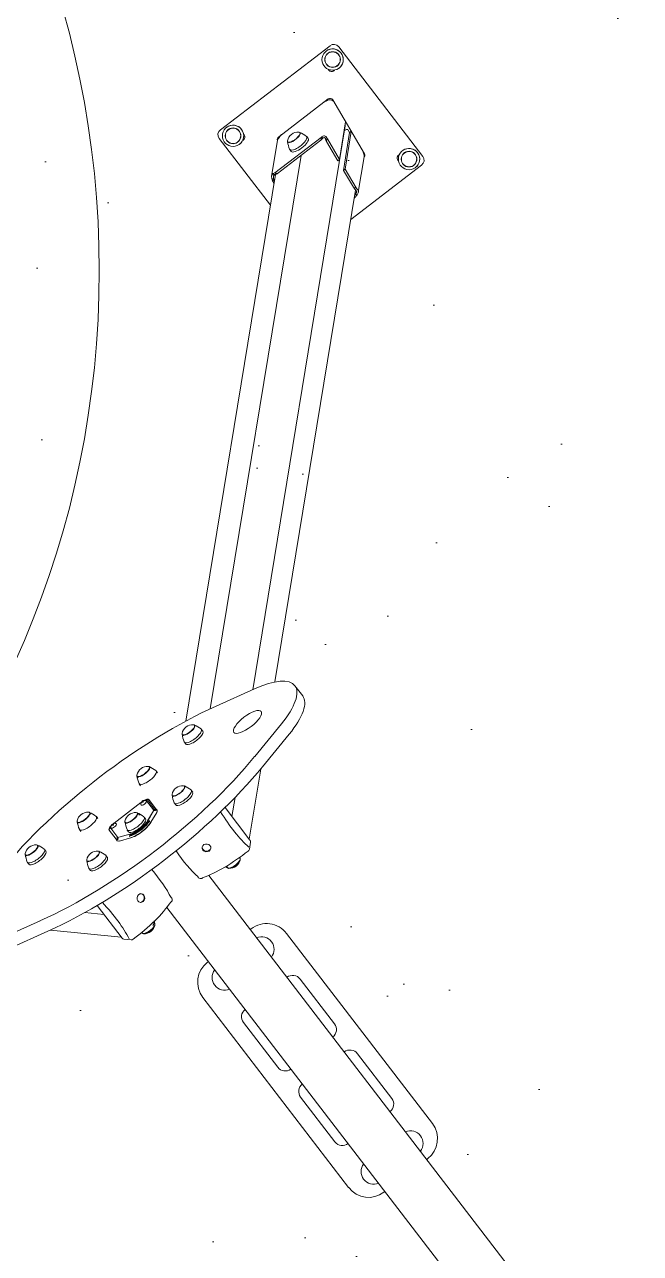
# Model space of a CAD drawing. Header units: millimetres. Extents: x 2471 to 2909, y 1327 to 1568.
# Drawn here: x 2635.241 to 2636.09, y 1447.249 to 1448.945 of the extents above; entities that cross this region are included whole.
import ezdxf
from ezdxf.xclip import XClip

# ---------------------------------------------------------------- set-up
doc = ezdxf.new("R2010")
doc.units = ezdxf.units.MM
doc.header["$XCLIPFRAME"] = 2
doc.linetypes.add('ACAD_ISO07W100', pattern=[3, 0, -3])
doc.layers.get('0').update_dxf_attribs({"color": 251, "lineweight": 9})
for name, color, linetype, lineweight in [('A-BARANDAS', 251, 'Continuous', 13), ('A-ESTRUCTURA-HATCH', 251, 'Continuous', 13), ('A-MURO BAJO', 251, 'Continuous', 13)]:
    doc.layers.add(name, color=color, linetype=linetype, lineweight=lineweight)

# ---------------------------------------------------------------- blocks, each defined once
blk = doc.blocks.new('TRAZO 2')
blk.add_circle((64.2458, 102.0212), 1.3118)
blk = doc.blocks.new('EST P1')
at = {"layer": 'A-ESTRUCTURA-HATCH'}
h = blk.add_hatch(dxfattribs=at)
h.set_pattern_fill('ANSI31', color=256, scale=0.02)
h.set_pattern_definition([(45, (-226392.07709, -8188203.05961), (-0.04490128060535, 0.04490128060535), [])])
h.paths.add_polyline_path([(-3.61, 5.05), (-3.61, 4.85), (-44.785, 4.85), (-44.785, -0.15), (-46.99, -0.15), (-46.99, -11.15), (-3.61, -11.1501), (-3.61, -11.4001), (-47.24, -11.4001), (-47.24, 0.15), (-45.035, 0.15), (-45.035, 5.05)])
h.paths.add_polyline_path([(5.8757, 4.85), (5.8757, 5.05), (35.53, 5.05), (35.53, 4.85)])
h.paths.add_polyline_path([(47.915, 5.05), (35.58, 5.05), (35.58, 4.85), (47.915, 4.85)])
h.paths.add_polyline_path([(51.865, 4.85), (53.3757, 4.85), (53.3757, 5.05), (51.865, 5.05)])
edge = h.paths.add_edge_path()
edge.add_arc((63.3007, -0.15), 9.7, 360, 540)
edge.add_line((53.6007, -0.15), (53.8007, -0.15))
edge.add_arc((63.3007, -0.15), 9.5, 0.90471, 180, ccw=False)
edge.add_line((72.7995, 0), (70.3507, 0))
edge.add_line((70.3507, 0), (70.3507, -0.1499))
edge.add_line((70.3507, -0.1499), (73.0007, -0.15))
edge = h.paths.add_edge_path()
edge.add_arc((63.3007, -0.15), 3.3, 0.0009, 49.9947)
edge.add_line((65.4221, 2.3777), (65.4222, -0.15))
edge.add_line((65.4222, -0.15), (65.2722, -0.15))
edge.add_line((65.2722, -0.15), (65.2721, 2.4964))
edge.add_arc((63.3007, -0.15), 3.3, 53.3166, 180)
edge.add_line((60.0007, -0.15), (59.8007, -0.15))
edge.add_arc((63.3007, -0.15), 3.5, 2.4574, 179.9999, ccw=False)
edge.add_line((66.7975, 0.0001), (69.4507, 0))
edge.add_line((69.4507, 0), (69.4507, -0.1499))
edge.add_line((69.4507, -0.1499), (66.6007, -0.1499))
h.paths.add_polyline_path([(-3.56, -11.15), (35.53, -11.15), (35.53, -11.4001), (-3.56, -11.4001)])
h.paths.add_polyline_path([(35.58, -11.1501), (71.88, -11.1501), (71.88, -11.4001), (35.58, -11.4)])
blk = doc.blocks.new('A$C47ad906b')
at = {"linetype": 'ACAD_ISO07W100'}
blk.add_blockref('EST P1', (27.0859, 53.6317), dxfattribs=at)
blk = doc.blocks.new('XREF_PAISAJISMO-ETAPA 1-2020.08.11$0$XREF_PAISAJISMO$0$FW-flat-1')
for p, q in [((629.7012, 472.8738), (629.7012, 472.799)), ((629.8296, 472.8793), (629.7068, 472.8793)), ((629.8296, 472.8793), (629.7068, 472.8793)), ((629.7068, 472.8793), (629.7068, 472.8793)), ((629.7124, 472.8777), (629.7124, 472.8777)), ((629.7124, 472.875), (629.7124, 472.875)), ((629.824, 472.8777), (629.824, 472.8777)), ((629.824, 472.875), (629.824, 472.875)), ((629.8352, 472.751), (629.8352, 472.8738)), ((629.8352, 472.751), (629.8352, 472.8738)), ((629.7124, 472.8613), (629.7124, 472.8613)), ((629.824, 472.8613), (629.824, 472.8613)), ((629.7124, 472.8587), (629.7124, 472.8587)), ((629.824, 472.8587), (629.824, 472.8587)), ((629.7412, 472.8409), (629.7178, 472.8189)), ((629.7438, 472.8428), (629.7995, 472.8428)), ((629.8022, 472.8396), (629.7954, 472.7844)), ((629.8018, 472.8388), (629.8021, 472.8382)), ((629.745, 472.8278), (629.745, 472.8257)), ((629.7477, 472.8344), (629.7477, 472.8336)), ((629.7613, 472.8336), (629.7613, 472.8344)), ((629.764, 472.8257), (629.764, 472.8278)), ((629.7214, 472.818), (629.3621, 472.4803)), ((629.7498, 472.8176), (629.386, 472.4758)), ((629.7203, 472.8182), (629.7203, 472.8198)), ((629.7219, 472.8194), (629.7736, 472.8194)), ((629.7233, 472.8176), (629.772, 472.8176)), ((629.7744, 472.818), (629.772, 472.8176)), ((629.7744, 472.8196), (629.7736, 472.8194)), ((629.7744, 472.818), (629.7744, 472.8196)), ((629.7995, 472.8172), (629.7746, 472.7939)), ((629.7761, 472.8163), (629.7766, 472.8163)), ((629.4263, 472.4663), (629.7969, 472.8145)), ((629.7157, 472.814), (629.7155, 472.8124)), ((629.7174, 472.8161), (629.7163, 472.8163)), ((629.7179, 472.8161), (629.7174, 472.8161)), ((629.7176, 472.8152), (629.7175, 472.8143)), ((629.7965, 472.8075), (629.7716, 472.7841)), ((629.7729, 472.7939), (629.7753, 472.8135)), ((629.7982, 472.8074), (629.7734, 472.7841)), ((629.7746, 472.7939), (629.7773, 472.8149)), ((629.7766, 472.8163), (629.7777, 472.8161)), ((629.7952, 472.8116), (629.7938, 472.8116)), ((629.7965, 472.8075), (629.7968, 472.8098)), ((629.7965, 472.8075), (629.7982, 472.8075)), ((629.7716, 472.7841), (629.7695, 472.7668)), ((629.7734, 472.7841), (629.771, 472.7648)), ((629.7734, 472.7841), (629.7716, 472.7841)), ((629.7746, 472.7939), (629.7729, 472.7939)), ((629.7702, 472.7605), (629.7936, 472.7825)), ((629.4462, 472.4597), (629.7694, 472.7634)), ((629.824, 472.766), (629.824, 472.766)), ((629.824, 472.7634), (629.824, 472.7634)), ((629.7664, 472.7606), (629.7675, 472.7609)), ((629.7675, 472.7609), (629.7675, 472.7604)), ((629.7675, 472.7604), (629.7675, 472.7593)), ((629.7503, 472.7454), (629.8296, 472.7454)), ((629.824, 472.7497), (629.824, 472.7497)), ((629.824, 472.747), (629.824, 472.747)), ((629.8296, 472.7454), (629.8296, 472.7454)), ((629.1765, 472.4728), (629.1765, 472.4721)), ((629.1901, 472.4721), (629.1901, 472.4728)), ((629.2309, 472.4678), (629.2309, 472.467)), ((629.2446, 472.467), (629.2446, 472.4678)), ((629.2979, 472.4678), (629.2979, 472.467)), ((629.3115, 472.467), (629.3115, 472.4678)), ((629.3523, 472.4728), (629.3523, 472.4721)), ((629.366, 472.4721), (629.366, 472.4728)), ((629.428, 472.4659), (629.3915, 472.4745)), ((629.1738, 472.4662), (629.1738, 472.4641)), ((629.1928, 472.4641), (629.1928, 472.4662)), ((629.2282, 472.4612), (629.2282, 472.4591)), ((629.2472, 472.4591), (629.2472, 472.4612)), ((629.2952, 472.4612), (629.2952, 472.4591)), ((629.3142, 472.4591), (629.3142, 472.4612)), ((629.3496, 472.4662), (629.3496, 472.4641)), ((629.3686, 472.4641), (629.3686, 472.4662)), ((629.2489, 472.4345), (629.2489, 472.4448)), ((629.2511, 472.435), (629.2511, 472.4453)), ((629.2528, 472.4469), (629.2528, 472.4467)), ((629.2542, 472.447), (629.2535, 472.447)), ((629.2535, 472.4468), (629.2542, 472.4468)), ((629.2542, 472.4472), (629.2542, 472.447)), ((629.2542, 472.447), (629.2542, 472.4468)), ((629.2542, 472.4466), (629.2542, 472.4462)), ((629.2542, 472.4463), (629.2548, 472.4463)), ((629.2548, 472.447), (629.2548, 472.4472)), ((629.2548, 472.447), (629.2548, 472.4468)), ((629.2554, 472.447), (629.2548, 472.447)), ((629.2548, 472.4468), (629.2554, 472.4468)), ((629.2548, 472.4462), (629.2548, 472.4466)), ((629.2863, 472.447), (629.2561, 472.447)), ((629.2561, 472.4467), (629.2561, 472.4469)), ((629.2863, 472.4469), (629.2863, 472.4467)), ((629.2877, 472.447), (629.287, 472.447)), ((629.287, 472.4468), (629.2877, 472.4468)), ((629.2877, 472.4472), (629.2877, 472.447)), ((629.2877, 472.447), (629.2877, 472.4468)), ((629.2877, 472.4466), (629.2877, 472.4462)), ((629.2877, 472.4463), (629.2882, 472.4463)), ((629.2882, 472.447), (629.2882, 472.4472)), ((629.2882, 472.447), (629.2882, 472.4468)), ((629.2889, 472.447), (629.2882, 472.447)), ((629.2882, 472.4468), (629.2889, 472.4468)), ((629.2882, 472.4462), (629.2882, 472.4466)), ((629.2896, 472.4467), (629.2896, 472.4469)), ((629.2913, 472.4453), (629.2913, 472.435)), ((629.2924, 472.4453), (629.2924, 472.435)), ((629.2935, 472.4448), (629.2935, 472.4345)), ((629.4582, 472.4348), (629.4582, 472.4463)), ((629.2166, 472.4351), (629.2166, 472.4344)), ((629.2302, 472.4344), (629.2302, 472.4351)), ((629.2489, 472.4329), (629.2489, 472.4345)), ((629.2613, 472.4306), (629.2518, 472.4345)), ((629.2617, 472.4351), (629.2617, 472.433)), ((629.2644, 472.4417), (629.2644, 472.4409)), ((629.2781, 472.4409), (629.2781, 472.4417)), ((629.2807, 472.433), (629.2807, 472.4351)), ((629.2906, 472.4345), (629.2811, 472.4306)), ((629.2816, 472.4305), (629.2912, 472.4344)), ((629.2935, 472.4345), (629.2935, 472.4329)), ((629.3122, 472.4351), (629.3122, 472.4344)), ((629.3259, 472.4344), (629.3259, 472.4351)), ((629.1144, 472.4266), (629.1509, 472.418)), ((629.2139, 472.4286), (629.2139, 472.4265)), ((629.2329, 472.4265), (629.2329, 472.4286)), ((629.2503, 472.4315), (629.2598, 472.4277)), ((629.2826, 472.4277), (629.2921, 472.4315)), ((629.3096, 472.4286), (629.3096, 472.4265)), ((629.3285, 472.4265), (629.3285, 472.4286)), ((629.3915, 472.418), (629.428, 472.4266)), ((629.1144, 472.4151), (629.1509, 472.4065)), ((629.3915, 472.4065), (629.428, 472.4151)), ((629.1534, 472.4059), (629.1995, 472.3626)), ((629.3429, 472.3626), (629.389, 472.4059)), ((629.187, 472.3997), (629.1995, 472.3879)), ((629.1995, 472.3615), (629.1995, 472.398)), ((629.3429, 472.3879), (629.3554, 472.3997)), ((629.3429, 472.398), (629.3429, 472.3615)), ((629.2002, 472.3598), (629.2049, 472.3554)), ((629.2478, 472.3589), (629.2478, 471.2947)), ((629.2947, 471.2947), (629.2947, 472.3589)), ((629.3375, 472.3554), (629.3422, 472.3598)), ((629.2166, 472.3548), (629.2166, 472.3538)), ((629.2302, 472.3555), (629.2302, 472.3558)), ((629.2302, 472.3538), (629.2302, 472.355)), ((629.3122, 472.355), (629.3122, 472.3538)), ((629.3259, 472.3538), (629.3259, 472.3548)), ((629.2467, 472.2982), (629.2478, 472.2982)), ((629.2947, 472.2982), (629.2958, 472.2982)), ((629.2243, 472.0626), (629.2243, 472.2759)), ((629.3181, 472.2759), (629.3181, 472.0626)), ((629.2394, 472.2362), (629.2394, 472.186)), ((629.303, 472.2362), (629.303, 472.186)), ((629.2394, 472.1525), (629.2394, 472.1023)), ((629.303, 472.1525), (629.303, 472.1023)), ((629.2478, 472.0403), (629.2467, 472.0403)), ((629.2958, 472.0403), (629.2947, 472.0403))]:
    blk.add_line(p, q)
for points in [[(629.744, 472.842, 0.004636), (629.7438, 472.842, 0.033752), (629.743, 472.8418, 0.044687), (629.7422, 472.8415, 0.054288), (629.7414, 472.8411, 0.019937), (629.7412, 472.8409)], [(629.7477, 472.8428, 0.013529), (629.7469, 472.8428, 0.019014), (629.7464, 472.8427, 0.033854), (629.7458, 472.8426, 0.023023), (629.7455, 472.8425, 0.005149), (629.7453, 472.8424, -0.023113), (629.7447, 472.8422, -0.019823), (629.744, 472.842)], [(629.7985, 472.8422, -0.012768), (629.7979, 472.8423, -0.001053), (629.7976, 472.8424, 0.009111), (629.7972, 472.8425, 0.044641), (629.7961, 472.8427, 0.019472), (629.7954, 472.8428, 0.003597), (629.7952, 472.8428)], [(629.7203, 472.8198, 0.138623), (629.7187, 472.8195, 0.095606), (629.7176, 472.8187, 0.067404), (629.7169, 472.8176, 0.056021), (629.7163, 472.8163)], [(629.7203, 472.8182, 0.018723), (629.7202, 472.8182, 0.069226), (629.7198, 472.8182, 0.085252), (629.7192, 472.8179, 0.052311), (629.7188, 472.8175, 0.027472), (629.7186, 472.8173, 0.035271), (629.7182, 472.8167, 0.020237), (629.718, 472.8162, 0.004344), (629.7179, 472.8161)], [(629.7233, 472.8176, -0.043824), (629.7225, 472.8177, -0.023596), (629.7221, 472.8178, -0.007009), (629.7219, 472.8178, 0.006624), (629.7215, 472.818, 0.03988), (629.7204, 472.8182, 0.004979), (629.7203, 472.8182)], [(629.7219, 472.8194, 0.004879), (629.7221, 472.8191, 0.012387), (629.7222, 472.8187, 0.018066), (629.7224, 472.8184, 0.015791), (629.7225, 472.8182, 0.039067), (629.7227, 472.8179, 0.043024), (629.7229, 472.8178, 0.051836), (629.723, 472.8177, 0.112911), (629.7233, 472.8176)], [(629.772, 472.8176, 0.077481), (629.7722, 472.8177, 0.048107), (629.7723, 472.8177, 0.043746), (629.7725, 472.8178, 0.041608), (629.7727, 472.818, 0.019285), (629.7728, 472.8182, 0.020016), (629.7731, 472.8185, 0.007967), (629.7732, 472.8187, 0.009249), (629.7734, 472.8191, 0.002804), (629.7736, 472.8194)], [(629.7761, 472.8163, 0.007811), (629.7761, 472.8164, 0.066085), (629.7762, 472.8168, 0.355073), (629.7751, 472.818, 0.09037), (629.7746, 472.818, 0.007391), (629.7744, 472.818)], [(629.7753, 472.8135, -0.01431), (629.7754, 472.8142, -0.021194), (629.7755, 472.8146, -0.033781), (629.7756, 472.815, 0.008434), (629.7758, 472.8154, 0.037648), (629.7761, 472.8163)], [(629.7157, 472.814, -0.024267), (629.7157, 472.8144, -0.018605), (629.7159, 472.8149, -0.008532), (629.716, 472.8153, -0.005342), (629.7161, 472.8157, 0.001434), (629.7163, 472.8163)], [(629.7176, 472.8152, 0.007066), (629.7172, 472.815, 0.013942), (629.7167, 472.8148, 0.015839), (629.7164, 472.8147, 0.016156), (629.7162, 472.8146, 0.033946), (629.7159, 472.8144, 0.038616), (629.7158, 472.8143, 0.034604), (629.7157, 472.8142, 0.09247), (629.7157, 472.814, 0.023856), (629.7157, 472.814)], [(629.7773, 472.8149, 0.00315), (629.7769, 472.8148, 0.007681), (629.7767, 472.8148, 0.012459), (629.7765, 472.8147, 0.042729), (629.776, 472.8145, 0.048479), (629.7758, 472.8144, 0.152315), (629.7754, 472.8138, 0.047821), (629.7753, 472.8135)], [(629.7936, 472.7825, 0.05055), (629.7942, 472.7831, 0.057627), (629.7948, 472.7843, 0.025146), (629.795, 472.7849, 0.003913), (629.7951, 472.7851)], [(629.7958, 472.7874, -0.024267), (629.7957, 472.7869, -0.018605), (629.7956, 472.7864, -0.008532), (629.7954, 472.786, -0.005342), (629.7953, 472.7856, 0.001434), (629.7951, 472.7851)], [(629.7675, 472.7609, 0.015555), (629.7679, 472.761, 0.019947), (629.7682, 472.7611, 0.054849), (629.7688, 472.7615, 0.062874), (629.7692, 472.7619, 0.082771), (629.7695, 472.7623, 0.052183), (629.7696, 472.7626, 0.020957), (629.7696, 472.7627, 0.011968), (629.7696, 472.7628)], [(629.7675, 472.7593, 0.053496), (629.7687, 472.7596, 0.065981), (629.7698, 472.7601, 0.123639), (629.7709, 472.7613, 0.122474), (629.7712, 472.7626)], [(629.7696, 472.7628, 0.021414), (629.7696, 472.7637, 0.00508), (629.7695, 472.7641, 0.000121), (629.7695, 472.7647, -0.014803), (629.7694, 472.7654, -0.042231), (629.7695, 472.7668)], [(629.7695, 472.7668, 0.098812), (629.7695, 472.7664, 0.050829), (629.7696, 472.7662, 0.046495), (629.7698, 472.7659, 0.027542), (629.7699, 472.7657, 0.025492), (629.7702, 472.7654, 0.020959), (629.7707, 472.7651, 0.010212), (629.771, 472.7648)], [(629.7644, 472.7586, 0.01646), (629.765, 472.7586, 0.025221), (629.7654, 472.7587, 0.034332), (629.7659, 472.7588, 0.007952), (629.7661, 472.7589, -0.021631), (629.7667, 472.7591, -0.022869), (629.7675, 472.7593)], [(629.2574, 472.4451, 0.01074), (629.2574, 472.4452, 0.05477), (629.2574, 472.4454, 0.032154), (629.2574, 472.4455, 0.038635), (629.2573, 472.4458, 0.059057), (629.257, 472.4463, 0.090121), (629.2564, 472.4468, 0.082918), (629.2556, 472.4472, 0.012399), (629.2554, 472.4472, 0.005742), (629.2552, 472.4473)], [(629.2909, 472.4451, 0.01074), (629.2909, 472.4452, 0.05477), (629.2909, 472.4454, 0.032154), (629.2909, 472.4455, 0.038635), (629.2908, 472.4458, 0.059057), (629.2905, 472.4463, 0.090121), (629.2899, 472.4468, 0.082918), (629.2891, 472.4472, 0.012399), (629.2889, 472.4472, 0.005742), (629.2887, 472.4473)]]:
    blk.add_lwpolyline(points, format="xyb")
for centre, radius in [((629.7124, 472.8682), 0.00949), ((629.7124, 472.8682), 0.00698), ((629.7124, 472.8682), 0.00684), ((629.824, 472.8682), 0.00949), ((629.824, 472.8682), 0.00698), ((629.824, 472.8682), 0.00684), ((629.824, 472.7565), 0.00949), ((629.824, 472.7565), 0.00698), ((629.824, 472.7565), 0.00684)]:
    blk.add_circle(centre, radius)
for centre, radius, start, end in [((629.7068, 472.8738), 0.00558, 89.9998, 179.9998), ((629.7124, 472.8682), 0.00949, 269.9999, 89.9999), ((629.7124, 472.8682), 0.00684, 269.9999, 89.9999), ((629.824, 472.8682), 0.00949, 269.9999, 89.9999), ((629.8296, 472.8738), 0.00558, 359.9998, 89.9998), ((629.8296, 472.8738), 0.00558, 359.9998, 89.9998), ((629.7175, 472.863), 0.00335, 257.5788, 12.4208), ((629.8189, 472.863), 0.00335, 167.5792, 282.4206), ((629.8189, 472.863), 0.00335, 167.5797, 269.9999), ((629.7175, 472.863), 0.00335, 257.5785, 269.9999), ((629.7438, 472.84), 0.00279, 89.9998, 162.7988), ((629.7438, 472.84), 0.00279, 89.9998, 162.7982), ((629.7973, 472.8377), 0.00465, 14.2456, 75.4988), ((629.7995, 472.84), 0.00279, 352.8998, 89.9998), ((629.7726, 472.8207), 0.0285, 151.0361, 165.1158), ((629.7545, 472.8278), 0.00977, 49.485, 130.515), ((629.7366, 472.8208), 0.0283, 14.8178, 29.0303), ((629.7195, 472.8121), 0.00774, 71.2469, 83.8157), ((629.7747, 472.8166), 0.00298, 350.5228, 95.5603), ((629.0827, 473.0441), 0.6749, 340.1677, 340.2493), ((629.7701, 472.818), 0.00779, 336.5605, 345.93), ((629.7926, 472.7847), 0.00279, 281.1145, 352.8998), ((629.756, 472.7626), 0.0152, 0.1734, 8.6254), ((629.8189, 472.7617), 0.00335, 77.579, 192.4204), ((629.8189, 472.7617), 0.00335, 89.9999, 192.4199), ((629.824, 472.7565), 0.00949, 269.9999, 89.9999), ((629.824, 472.7565), 0.00684, 269.9999, 89.9999), ((629.8296, 472.751), 0.00558, 269.9999, 359.9998), ((629.8296, 472.751), 0.00558, 269.9999, 359.9998), ((629.2014, 472.4592), 0.0285, 151.0361, 165.1158), ((629.1833, 472.4662), 0.00977, 90, 130.515), ((629.1833, 472.4662), 0.00977, 49.485, 90), ((629.1654, 472.4593), 0.0283, 14.8178, 29.0303), ((629.2559, 472.4542), 0.0285, 151.0361, 165.1158), ((629.2377, 472.4612), 0.00977, 49.485, 130.515), ((629.2198, 472.4543), 0.0283, 14.8178, 29.0303), ((629.3228, 472.4542), 0.0285, 151.0361, 165.1158), ((629.3047, 472.4612), 0.00977, 90, 130.515), ((629.3047, 472.4612), 0.00977, 49.485, 90), ((629.2868, 472.4543), 0.0283, 14.8178, 29.0303), ((629.3773, 472.4592), 0.0285, 151.0361, 165.1158), ((629.3591, 472.4662), 0.00977, 90, 130.515), ((629.3591, 472.4662), 0.00977, 49.485, 90), ((629.3412, 472.4593), 0.0283, 14.8178, 29.0303), ((629.2538, 472.445), 0.00228, 92.234, 178.0332), ((629.2535, 472.4448), 0.00214, 89.8493, 110.0487), ((629.2535, 472.4447), 0.00213, 89.8303, 110.0677), ((629.2545, 472.4427), 0.00461, 86.5285, 93.4715), ((629.2545, 472.4416), 0.00461, 86.5285, 93.4715), ((629.2554, 472.4448), 0.00213, 69.9323, 90.1697), ((629.2554, 472.4447), 0.00214, 69.9513, 90.1507), ((629.2712, 472.4351), 0.00977, 49.485, 130.515), ((629.2873, 472.445), 0.00228, 92.234, 178.0332), ((629.287, 472.4448), 0.00214, 89.8493, 110.0487), ((629.287, 472.4447), 0.00213, 89.8303, 110.0677), ((629.288, 472.4427), 0.00461, 86.5285, 93.4715), ((629.288, 472.4416), 0.00461, 86.5285, 93.4715), ((629.2889, 472.4448), 0.00213, 69.9323, 90.1697), ((629.2889, 472.4447), 0.00214, 69.9513, 90.1507), ((629.2415, 472.4215), 0.0285, 151.0361, 165.1158), ((629.2234, 472.4286), 0.00977, 90, 130.515), ((629.2234, 472.4286), 0.00977, 49.485, 90), ((629.2055, 472.4216), 0.0283, 14.8178, 29.0303), ((629.2894, 472.4281), 0.0285, 151.0361, 165.1158), ((629.2533, 472.4282), 0.0283, 14.8178, 29.0303), ((629.3372, 472.4215), 0.0285, 151.0361, 165.1158), ((629.319, 472.4286), 0.00977, 90, 130.515), ((629.319, 472.4286), 0.00977, 49.485, 90), ((629.3012, 472.4216), 0.0283, 14.8178, 29.0303), ((629.2535, 472.3632), 0.00279, 287.8798, 349.5686), ((629.2889, 472.3632), 0.00279, 190.4314, 252.1202), ((629.2068, 472.3574), 0.00279, 226.7816, 268.8615), ((629.2413, 472.3674), 0.0283, 205.9488, 209.0303), ((629.2234, 472.3604), 0.00977, 229.485, 269.9999), ((629.2234, 472.3604), 0.00977, 270, 310.515), ((629.2053, 472.3675), 0.0285, 331.0361, 336.7554), ((629.3369, 472.3674), 0.0283, 203.3687, 209.0303), ((629.319, 472.3604), 0.00977, 229.485, 269.9999), ((629.319, 472.3604), 0.00977, 270, 310.515), ((629.3009, 472.3675), 0.0285, 331.0361, 332.7677), ((629.3356, 472.3574), 0.00279, 271.1385, 313.2184), ((629.2467, 472.2759), 0.0223, 90, 180), ((629.2958, 472.2759), 0.0223, 0, 90), ((629.2506, 472.2781), 0.0112, 104.4775, 255.5225), ((629.2919, 472.2781), 0.0112, 284.4775, 75.5225), ((629.2478, 472.2362), 0.00837, 90, 180), ((629.2947, 472.2362), 0.00837, 0, 90), ((629.2478, 472.186), 0.00837, 180, 269.9999), ((629.2947, 472.186), 0.00837, 270, 0), ((629.2478, 472.1525), 0.00837, 90, 180), ((629.2947, 472.1525), 0.00837, 0, 90), ((629.2478, 472.1023), 0.00837, 180, 269.9999), ((629.2947, 472.1023), 0.00837, 270, 0), ((629.2467, 472.0626), 0.0223, 180, 269.9999), ((629.2506, 472.0604), 0.0112, 104.4775, 255.5225), ((629.2919, 472.0604), 0.0112, 284.4775, 75.5225), ((629.2958, 472.0626), 0.0223, 270, 0)]:
    blk.add_arc(centre, radius, start, end)
for centre, major_axis, ratio, start_param, end_param in [((629.7545, 472.8278), (0.00949, 0), 0.34202, 3.059167, 6.283185), ((629.7545, 472.8341), (-0.00698, 0), 0.34202, 0, 3.378925), ((629.7545, 472.8341), (-0.00698, 0), 0.34202, 6.045853, 6.283185), ((629.7545, 472.8328), (0.00695, 0), 0.34202, 2.962108, 2.984774), ((629.7545, 472.8344), (-0.00684, 0), 0.34202, 0, 3.522307), ((629.7545, 472.8344), (-0.00684, 0), 0.34202, 5.902471, 6.283185), ((629.7545, 472.8278), (0.00949, 0), 0.34202, 0, 0.082357), ((629.7545, 472.8257), (0.00949, 0), 0.34202, 3.141593, 6.283185), ((629.795, 472.8098), (-0.00138, -0.0013), 0.883023, 2.32511, 3.895906), ((629.7957, 472.8157), (-0.00138, -0.0013), 0.883023, 1.57078, 2.051214), ((629.2712, 472.4148), (0.2121, 0), 0.34202, 0.967728, 2.173864), ((629.1833, 472.4662), (-0.00949, 0), 0.34202, 6.20057, 6.283185), ((629.1833, 472.4725), (-0.00698, 0), 0.34202, 0, 3.378929), ((629.1833, 472.4725), (-0.00698, 0), 0.34202, 6.045849, 6.283185), ((629.1833, 472.4712), (0.00695, 0), 0.34202, 2.962108, 3.141593), ((629.1833, 472.4728), (-0.00684, 0), 0.34202, 0, 3.522307), ((629.1833, 472.4728), (-0.00684, 0), 0.34202, 5.902471, 6.283185), ((629.2377, 472.4678), (0.00684, 0), 0.34202, 2.760878, 6.283185), ((629.2377, 472.4675), (-0.00698, 0), 0.34202, 0, 3.378929), ((629.2377, 472.4675), (-0.00698, 0), 0.34202, 6.045849, 6.283185), ((629.2377, 472.4678), (0.00684, 0), 0.34202, 0, 0.380714), ((629.2377, 472.4662), (-0.00695, 0), 0.34202, 3.141593, 3.321078), ((629.3047, 472.4675), (-0.00698, 0), 0.34202, 0, 3.378929), ((629.3047, 472.4675), (-0.00698, 0), 0.34202, 6.045849, 6.283185), ((629.3047, 472.4662), (-0.00695, 0), 0.34202, 6.1037, 6.283185), ((629.3047, 472.4678), (-0.00684, 0), 0.34202, 0, 3.522307), ((629.3047, 472.4678), (-0.00684, 0), 0.34202, 5.902471, 6.283185), ((629.3591, 472.4662), (-0.00949, 0), 0.34202, 6.20057, 6.283185), ((629.3591, 472.4725), (-0.00698, 0), 0.34202, 0, 3.378929), ((629.3591, 472.4725), (-0.00698, 0), 0.34202, 6.045849, 6.283185), ((629.3591, 472.4712), (0.00695, 0), 0.34202, 2.962108, 3.141593), ((629.3591, 472.4728), (-0.00684, 0), 0.34202, 0, 3.522307), ((629.3591, 472.4728), (-0.00684, 0), 0.34202, 5.902471, 6.283185), ((629.1833, 472.4662), (-0.00949, 0), 0.34202, 0, 3.141593), ((629.1833, 472.4641), (-0.00949, 0), 0.34202, 0, 3.141593), ((629.2377, 472.4612), (-0.00949, 0), 0.34202, 0, 3.223656), ((629.3047, 472.4612), (0.00949, 0), 0.34202, 3.058977, 6.283185), ((629.3591, 472.4662), (-0.00949, 0), 0.34202, 0, 3.141593), ((629.3591, 472.4641), (-0.00949, 0), 0.34202, 0, 3.141593), ((629.3884, 472.4463), (-0.0698, 0), 0.34202, 2.173864, 4.109321), ((629.2545, 472.4448), (-0.00558, 0), 0.34202, 5.845816, 6.283185), ((629.2545, 472.4451), (0.0053, 0), 0.34202, 2.221068, 3.141593), ((629.2545, 472.4451), (-0.00474, 0), 0.34202, 5.754757, 6.283185), ((629.2545, 472.4456), (0.00419, 0), 0.34202, 2.039179, 3.141593), ((629.2545, 472.4456), (-0.00363, 0), 0.34202, 5.404022, 6.283185), ((629.2545, 472.4453), (-0.00335, 0), 0.34202, 5.678245, 6.283185), ((629.2545, 472.4451), (-0.00293, 0), 0.34202, 0, 3.140668), ((629.288, 472.4451), (-0.00293, 0), 0.34202, 0, 3.140668), ((629.288, 472.4456), (0.00419, 0), 0.34202, 0, 1.069911), ((629.288, 472.4453), (-0.00335, 0), 0.34202, 3.141593, 3.729536), ((629.288, 472.4451), (0.0053, 0), 0.34202, 0, 0.920524), ((629.288, 472.4453), (-0.00447, 0), 0.34202, 3.141593, 3.595471), ((629.288, 472.4451), (-0.00474, 0), 0.34202, 3.141593, 3.590602), ((629.2234, 472.4349), (-0.00698, 0), 0.34202, 0, 3.378929), ((629.2234, 472.4349), (-0.00698, 0), 0.34202, 6.045849, 6.283185), ((629.2234, 472.4336), (-0.00695, 0), 0.34202, 6.1037, 6.283185), ((629.2234, 472.4351), (-0.00684, 0), 0.34202, 0, 3.522307), ((629.2234, 472.4351), (-0.00684, 0), 0.34202, 5.902471, 6.283185), ((629.2545, 472.4345), (0.00558, 0), 0.34202, 3.141593, 3.845749), ((629.2545, 472.4348), (-0.0053, 0), 0.34202, 0, 0.704157), ((629.2545, 472.435), (0.00447, 0), 0.34202, 3.141593, 3.845749), ((629.2545, 472.4353), (-0.00419, 0), 0.34202, 0, 0.704157), ((629.2712, 472.4351), (-0.00949, 0), 0.34202, 6.20057, 6.283185), ((629.2712, 472.4351), (-0.00949, 0), 0.34202, 0, 3.141593), ((629.2712, 472.4414), (0.00698, 0), 0.34202, 2.904256, 6.283185), ((629.2712, 472.4417), (-0.00684, 0), 0.34202, 0, 3.522307), ((629.2712, 472.4417), (-0.00684, 0), 0.34202, 5.902471, 6.283185), ((629.2712, 472.4414), (0.00698, 0), 0.34202, 0, 0.237337), ((629.2712, 472.4401), (-0.00695, 0), 0.34202, 3.141593, 3.321078), ((629.288, 472.4353), (-0.00419, 0), 0.34202, 2.437436, 3.141593), ((629.288, 472.435), (0.00447, 0), 0.34202, 5.579029, 6.283185), ((629.288, 472.4348), (-0.0053, 0), 0.34202, 2.437436, 3.141593), ((629.288, 472.4345), (0.00558, 0), 0.34202, 5.579029, 6.283185), ((629.319, 472.4349), (-0.00698, 0), 0.34202, 0, 3.378929), ((629.319, 472.4349), (-0.00698, 0), 0.34202, 6.045849, 6.283185), ((629.319, 472.4336), (-0.00695, 0), 0.34202, 6.1037, 6.283185), ((629.319, 472.4351), (-0.00684, 0), 0.34202, 0, 3.522307), ((629.319, 472.4351), (-0.00684, 0), 0.34202, 5.902471, 6.283185), ((629.3884, 472.4348), (-0.0698, 0), 0.34202, 2.173864, 3.141593), ((629.2234, 472.4286), (-0.00949, 0), 0.34202, 6.20057, 6.283185), ((629.2234, 472.4286), (-0.00949, 0), 0.34202, 0, 3.141593), ((629.2234, 472.4265), (-0.00949, 0), 0.34202, 0, 3.141593), ((629.2545, 472.4329), (-0.00558, 0), 0.34202, 0, 0.704157), ((629.2712, 472.4328), (0.0151, 0), 0.34202, 3.845749, 5.579029), ((629.2712, 472.4312), (-0.0151, 0), 0.34202, 0.704157, 2.437436), ((629.2599, 472.4279), (0.000104, 0.000259), 0.716194, 3.141593, 3.653762), ((629.2712, 472.433), (-0.0148, 0), 0.34202, 0.704157, 2.437436), ((629.2712, 472.4309), (0.0148, 0), 0.34202, 3.845749, 5.579029), ((629.2712, 472.433), (0.0142, 0), 0.34202, 3.845749, 5.579029), ((629.2712, 472.4333), (0.014, 0), 0.34202, 3.845749, 5.579029), ((629.2712, 472.4335), (-0.0137, 0), 0.34202, 0.704157, 2.437436), ((629.2612, 472.4304), (-0.000104, -0.000259), 0.716194, 3.141591, 3.653762), ((629.2712, 472.4335), (0.0131, 0), 0.34202, 3.845749, 5.579029), ((629.2712, 472.433), (-0.00949, 0), 0.34202, 0, 3.141593), ((629.2812, 472.4304), (0.000104, -0.000259), 0.716194, 2.629423, 3.141593), ((629.2825, 472.4279), (-0.000104, 0.000259), 0.716194, 2.629423, 3.141593), ((629.288, 472.4327), (0.0053, 0), 0.34202, 5.579029, 5.977186), ((629.288, 472.4329), (-0.00558, 0), 0.34202, 2.437436, 3.141593), ((629.319, 472.4286), (-0.00949, 0), 0.34202, 6.20057, 6.283185), ((629.319, 472.4286), (-0.00949, 0), 0.34202, 0, 3.141593), ((629.319, 472.4265), (-0.00949, 0), 0.34202, 0, 3.141593), ((629.2712, 472.4778), (-0.2121, 0), 0.34202, 0.967728, 2.173864), ((629.2712, 472.4663), (-0.2121, 0), 0.34202, 0.967728, 2.173864), ((629.1845, 472.3989), (0.0077, -0.0622), 0.321402, 0.794146, 1.505285), ((629.2364, 472.4054), (-0.0077, 0.0622), 0.321402, 3.935739, 4.486192), ((629.306, 472.4054), (-0.0077, -0.0622), 0.321402, 4.938588, 5.489039), ((629.3579, 472.3989), (0.0077, 0.0622), 0.321402, 1.63631, 2.347446), ((629.2341, 472.38), (-0.00268, -0.00285), 0.883019, 0.075877, 3.065716), ((629.3083, 472.38), (-0.00268, 0.00285), 0.883019, 0.075876, 3.065717), ((629.2021, 472.3618), (0.00191, 0.00203), 0.883019, 2.387263, 3.141593), ((629.2105, 472.3762), (0.0627, 0), 0.34202, 4.654351, 5.468577), ((629.2535, 472.3632), (-0.00086, 0.00266), 0.644773, 2.677679, 3.141593), ((629.2535, 472.3632), (-0.00274, 0.00051), 0.663706, 3.141593, 3.585737), ((629.2889, 472.3632), (0.00274, 0.00051), 0.663706, 2.697448, 3.141593), ((629.2889, 472.3632), (0.00086, 0.00266), 0.644773, 3.141593, 3.605506), ((629.332, 472.3762), (0.0627, 0), 0.34202, 3.956201, 4.770427), ((629.3403, 472.3618), (-0.00191, 0.00203), 0.883019, 3.141593, 3.895922), ((629.2068, 472.3574), (0.00006, 0.00279), 0.054507, 3.141593, 3.4912), ((629.2234, 472.3541), (-0.00698, 0), 0.34202, 0.187678, 3.141593), ((629.2234, 472.3554), (-0.00695, 0), 0.34202, 0.235643, 0.407007), ((629.2234, 472.3538), (-0.00684, 0), 0.34202, 0, 3.013471), ((629.2234, 472.3554), (-0.00695, 0), 0.34202, 2.326279, 3.324738), ((629.319, 472.3554), (-0.00695, 0), 0.34202, 6.1037, 6.283185), ((629.319, 472.3554), (-0.00695, 0), 0.34202, 0, 0.407007), ((629.319, 472.3541), (-0.00698, 0), 0.34202, 0.187678, 3.141593), ((629.319, 472.3538), (-0.00684, 0), 0.34202, 0, 3.013471), ((629.3356, 472.3574), (-0.00006, 0.00279), 0.054507, 2.791985, 3.141593)]:
    blk.add_ellipse(centre, major_axis=major_axis, ratio=ratio, start_param=start_param, end_param=end_param)
for centre, major_axis, ratio in [((629.4052, 472.4463), (0.0153, 0), 0.34202), ((629.2345, 472.3796), (-0.00268, -0.00285), 0.883019), ((629.308, 472.3796), (-0.00268, 0.00285), 0.883019)]:
    blk.add_ellipse(centre, major_axis=major_axis, ratio=ratio)

msp = doc.modelspace()

# ---------------------------------------------------------------- hatches: boundary and pattern name
at = {"true_color": 0x636466}
h = msp.add_hatch(dxfattribs=at)
h.set_pattern_fill('AR-SAND', color=251, scale=0.01, angle=215)
h.set_pattern_definition([(252.5, (-223720.18637, -8186624.39432), (0.29382258964, -0.391726451372), [0, -0.38608, 0, -0.4318, 0, -0.41275]), (222.5, (-223720.1864, -8186624.3943), (0.042926070333, -0.845024709327), [0, -0.20828, 0, -0.34798, 0, -0.13335]), (182.5, (-223719.93045, -8186624.21512), (-0.647118681834, -0.454871857671), [0, -0.127, 0, -0.4572, 0, -0.5969]), (172.5, (-223719.93045, -8186624.2151), (-0.49760182218, -0.62057099984), [0, -0.0635, 0, -0.29972, 0, -0.3429])])
edge = h.paths.add_edge_path()
edge.add_line((2632.0265, 1450.0341), (2631.9492, 1450.0977))
edge.add_ellipse((2635.5214, 1440.0147), major_axis=(1.9035, -11.1402), ratio=0.4471167, start_angle=201.14714, end_angle=228.08752)
edge.add_line((2630.5432, 1446.823), (2630.6413, 1446.8019))
edge.add_spline(control_points=[(2630.6413, 1446.8019), (2630.5547, 1446.4006), (2630.4834, 1445.9779), (2630.4283, 1445.5376)], knot_values=[3.980857, 3.980857, 3.980857, 3.980857, 4.117811, 4.117811, 4.117811, 4.117811], degree=3, periodic=0)
edge.add_line((2630.4283, 1445.5376), (2630.329, 1445.55))
edge.add_ellipse((2635.5214, 1440.0147), major_axis=(1.9035, -11.1402), ratio=0.4471167, start_angle=235.93323, end_angle=248.05557)
edge.add_line((2630.19, 1443.3885), (2630.6827, 1443.1921))
edge.add_line((2630.6827, 1443.1921), (2631.1269, 1443.1406))
edge.add_line((2631.1269, 1443.1406), (2631.5314, 1443.1998))
edge.add_line((2631.5314, 1443.1998), (2631.9052, 1443.3354))
edge.add_line((2631.9052, 1443.3354), (2632.2572, 1443.5134))
edge.add_line((2632.2572, 1443.5134), (2632.5961, 1443.6993))
edge.add_line((2632.5961, 1443.6993), (2632.9309, 1443.8591))
edge.add_line((2632.9309, 1443.8591), (2633.2704, 1443.9585))
edge.add_line((2633.2704, 1443.9585), (2633.6212, 1443.9732))
edge.add_line((2633.6212, 1443.9732), (2633.9803, 1443.9185))
edge.add_line((2633.9803, 1443.9185), (2634.3424, 1443.8197))
edge.add_line((2634.3424, 1443.8197), (2634.7023, 1443.7019))
edge.add_line((2634.7023, 1443.7019), (2635.0546, 1443.5905))
edge.add_line((2635.0546, 1443.5905), (2635.394, 1443.5107))
edge.add_line((2635.394, 1443.5107), (2635.7153, 1443.4876))
edge.add_line((2635.7153, 1443.4876), (2636.0132, 1443.5466))
edge.add_line((2636.0132, 1443.5466), (2636.2868, 1443.704))
edge.add_line((2636.2868, 1443.704), (2636.5535, 1443.941))
edge.add_line((2636.5535, 1443.941), (2636.8353, 1444.2301))
edge.add_line((2636.8353, 1444.2301), (2637.1539, 1444.5434))
edge.add_line((2637.1539, 1444.5434), (2637.5312, 1444.8533))
edge.add_line((2637.5312, 1444.8533), (2637.9892, 1445.1322))
edge.add_line((2637.9892, 1445.1322), (2638.5496, 1445.3525))
edge.add_line((2638.5496, 1445.3525), (2639.2343, 1445.4864))
edge.add_ellipse((2635.5214, 1440.0147), major_axis=(1.9035, -11.1402), ratio=0.4471167, start_angle=114.95466, end_angle=120.3321)
edge.add_line((2638.8593, 1446.3753), (2638.7679, 1446.3339))
edge.add_spline(control_points=[(2638.7679, 1446.3339), (2638.5855, 1446.7364), (2638.3936, 1447.1203), (2638.1938, 1447.4823)], knot_values=[2.100217, 2.100217, 2.100217, 2.100217, 2.232474, 2.232474, 2.232474, 2.232474], degree=3, periodic=0)
edge.add_line((2638.1938, 1447.4823), (2638.2819, 1447.5309))
edge.add_ellipse((2635.5214, 1440.0147), major_axis=(1.9035, -11.1402), ratio=0.4471167, start_angle=127.90902, end_angle=150.54358)
edge.add_line((2636.3135, 1450.1334), (2636.2464, 1450.0588))
edge.add_spline(control_points=[(2636.2464, 1450.0588), (2636.0305, 1450.2529), (2635.8131, 1450.4208), (2634.9928, 1450.95), (2634.3956, 1451.1236), (2633.2762, 1451.0387), (2632.7492, 1450.7811), (2632.1928, 1450.2269), (2632.1086, 1450.1339), (2632.0265, 1450.0341)], knot_values=[2.627512, 2.627512, 2.627512, 2.627512, 2.75239, 2.75239, 3.099683, 3.099683, 3.446975, 3.446975, 3.510669, 3.510669, 3.510669, 3.510669], degree=3, periodic=0)

# ---------------------------------------------------------------- linework, layer by layer
at = {"layer": 'A-BARANDAS'}
for points, knots in [([(2641.0716, 1433.66, 0), (2641.1322, 1434.0079, 0), (2641.1823, 1434.3677, 0), (2641.3708, 1436.1443, 0), (2641.3628, 1437.6955, 0), (2641.0372, 1440.8441, 0), (2640.7203, 1442.4386, 0), (2639.8276, 1445.4131, 0), (2639.253, 1446.7904, 0), (2637.9287, 1449.11, 0), (2637.1821, 1450.0519, 0), (2635.8814, 1451.105, 0), (2635.3561, 1451.3964, 0), (2634.2846, 1451.6971, 0), (2633.7357, 1451.7003, 0), (2632.7087, 1451.3986, 0), (2632.2384, 1451.0954, 0), (2631.7442, 1450.5881, 0), (2631.662, 1450.4962, 0), (2631.5825, 1450.3996, 0)], [0.898318, 0.898318, 0.898318, 0.898318, 1.007667, 1.007667, 1.423432, 1.423432, 1.839196, 1.839196, 2.254961, 2.254961, 2.670725, 2.670725, 2.932667, 2.932667, 3.194609, 3.194609, 3.456551, 3.456551, 3.510712, 3.510712, 3.510712, 3.510712]), ([(2641.0223, 1433.6686, 0), (2641.044, 1433.7927, 0), (2641.0642, 1433.9183, 0), (2641.2617, 1435.2443, 0), (2641.3184, 1436.5723, 0), (2641.1836, 1439.3223, 0), (2640.9932, 1440.7427, 0), (2640.3887, 1443.4924, 0), (2639.9761, 1444.8216, 0), (2638.9785, 1447.216, 0), (2638.3946, 1448.2825, 0), (2637.1185, 1450.0174, 0), (2636.4267, 1450.6885, 0), (2635.2521, 1451.3745, 0), (2634.7883, 1451.5415, 0), (2633.8587, 1451.6466, 0), (2633.3955, 1451.5834, 0), (2632.4635, 1451.1992, 0), (2632.0115, 1450.8421, 0), (2631.6211, 1450.3678, 0)], [0.898355, 0.898355, 0.898355, 0.898355, 0.937473, 0.937473, 1.306533, 1.306533, 1.675594, 1.675594, 2.044655, 2.044655, 2.413715, 2.413715, 2.782776, 2.782776, 3.012425, 3.012425, 3.242075, 3.242075, 3.51067, 3.51067, 3.51067, 3.51067])]:
    msp.add_open_spline(points, degree=3, knots=knots, dxfattribs=at)
at = {"layer": 'A-MURO BAJO'}
for points, knots in [([(2641.0962, 1433.6557, 0), (2641.1191, 1433.7872, 0), (2641.1406, 1433.9204, 0), (2641.34, 1435.2715, 0), (2641.3946, 1436.6178, 0), (2641.2512, 1439.4025, 0), (2641.0541, 1440.8393, 0), (2640.4325, 1443.6164, 0), (2640.0096, 1444.9564, 0), (2638.9889, 1447.3638, 0), (2638.3924, 1448.4326, 0), (2637.0875, 1450.1628, 0), (2636.3795, 1450.8277, 0), (2635.1954, 1451.4768, 0), (2634.7436, 1451.6283, 0), (2633.8356, 1451.7177, 0), (2633.3831, 1451.6547, 0), (2632.3586, 1451.2435, 0), (2631.8293, 1450.793, 0), (2630.9494, 1449.5897, 0), (2630.5938, 1448.8339, 0), (2629.9901, 1446.8835, 0), (2629.7856, 1445.628, 0), (2629.6531, 1443.0307, 0), (2629.702, 1441.7082, 0), (2629.8598, 1440.3777, 0)], [0.898353, 0.898353, 0.898353, 0.898353, 0.939606, 0.939606, 1.311805, 1.311805, 1.684004, 1.684004, 2.056203, 2.056203, 2.428402, 2.428402, 2.800602, 2.800602, 3.019219, 3.019219, 3.237837, 3.237837, 3.550868, 3.550868, 3.8639, 3.8639, 4.24784, 4.24784, 4.59837, 4.59837, 4.59837, 4.59837]), ([(2640.9977, 1433.6729, 0), (2641.1525, 1434.5608, 0), (2641.238, 1435.5271, 0), (2641.271, 1437.9527, 0), (2641.1495, 1439.4536, 0), (2640.6441, 1442.4118, 0), (2640.2605, 1443.8678, 0), (2639.2849, 1446.5236, 0), (2638.6937, 1447.7224, 0), (2637.3787, 1449.6916, 0), (2636.6562, 1450.4635, 0), (2635.4194, 1451.2748, 0), (2634.9245, 1451.4797, 0), (2633.9305, 1451.6303, 0), (2633.433, 1451.5721, 0), (2632.5153, 1451.1932, 0), (2632.0972, 1450.8767, 0), (2631.3652, 1450.0412, 0), (2631.0492, 1449.5217, 0), (2630.3484, 1447.9252, 0), (2630.0503, 1446.7012, 0), (2629.7519, 1443.9683, 0), (2629.7526, 1442.4603, 0), (2629.9185, 1440.7477, 0), (2629.9378, 1440.5687, 0), (2629.9591, 1440.3895, 0)], [0.898364, 0.898364, 0.898364, 0.898364, 1.178648, 1.178648, 1.570751, 1.570751, 1.962854, 1.962854, 2.354957, 2.354957, 2.74706, 2.74706, 2.994685, 2.994685, 3.24231, 3.24231, 3.489935, 3.489935, 3.73756, 3.73756, 4.14427, 4.14427, 4.55098, 4.55098, 4.598374, 4.598374, 4.598374, 4.598374])]:
    msp.add_open_spline(points, degree=3, knots=knots, dxfattribs=at)

# ---------------------------------------------------------------- block references
at = {"rotation": 0.008731308866726288}
msp.add_blockref('TRAZO 2', (2569.8017, 1346.5747, 0), dxfattribs=at)
at = {"xscale": 1.551150179925844, "yscale": 1.551150179925844, "zscale": 1.551150179925844, "rotation": 37.47812549224858}
msp.add_blockref('XREF_PAISAJISMO-ETAPA 1-2020.08.11$0$XREF_PAISAJISMO$0$FW-flat-1', (2306.6688, 272.3758, 0), dxfattribs=at)

# ---------------------------------------------------------------- next in the draw order: block references
at = {"linetype": 'ACAD_ISO07W100'}
ref = msp.add_blockref('A$C47ad906b', (2601.7285, 1500.8349, 0), dxfattribs=dict(at, rotation=257.382711444673))
XClip(ref).set_block_clipping_path([(-32.7771099955, 2.2226421868), (98.966152451, 2.2311685525), (98.9658266148, 7.2312249728), (99.7946497677, 7.2312789899), (100.0860832045, 13.4814635285), (100.1766123548, 17.3149815146), (100.3267845167, 20.5304395065), (97.1711962195, 20.6773210117), (93.5338054346, 23.2807166483), (85.4122358067, 23.2798339301), (85.4121779315, 21.8087508774), (84.8685753467, 21.4595517737), (84.2744105561, 21.0140181032), (83.7236675164, 20.5315185136), (83.2217984032, 20.020823719), (82.9119482925, 19.6642585539), (82.6902667088, 19.3857521464), (82.4208442196, 19.0171344008), (81.5253252406, 21.681570397), (-19.0374325849, 21.6816708043), (-22.9522799095, 17.2482101666), (-26.3217196958, 13.732875739), (-31.4099124894, 12.2080788992), (-35.6628028844, 13.1383932107)])

doc.saveas('drawing.dxf')
